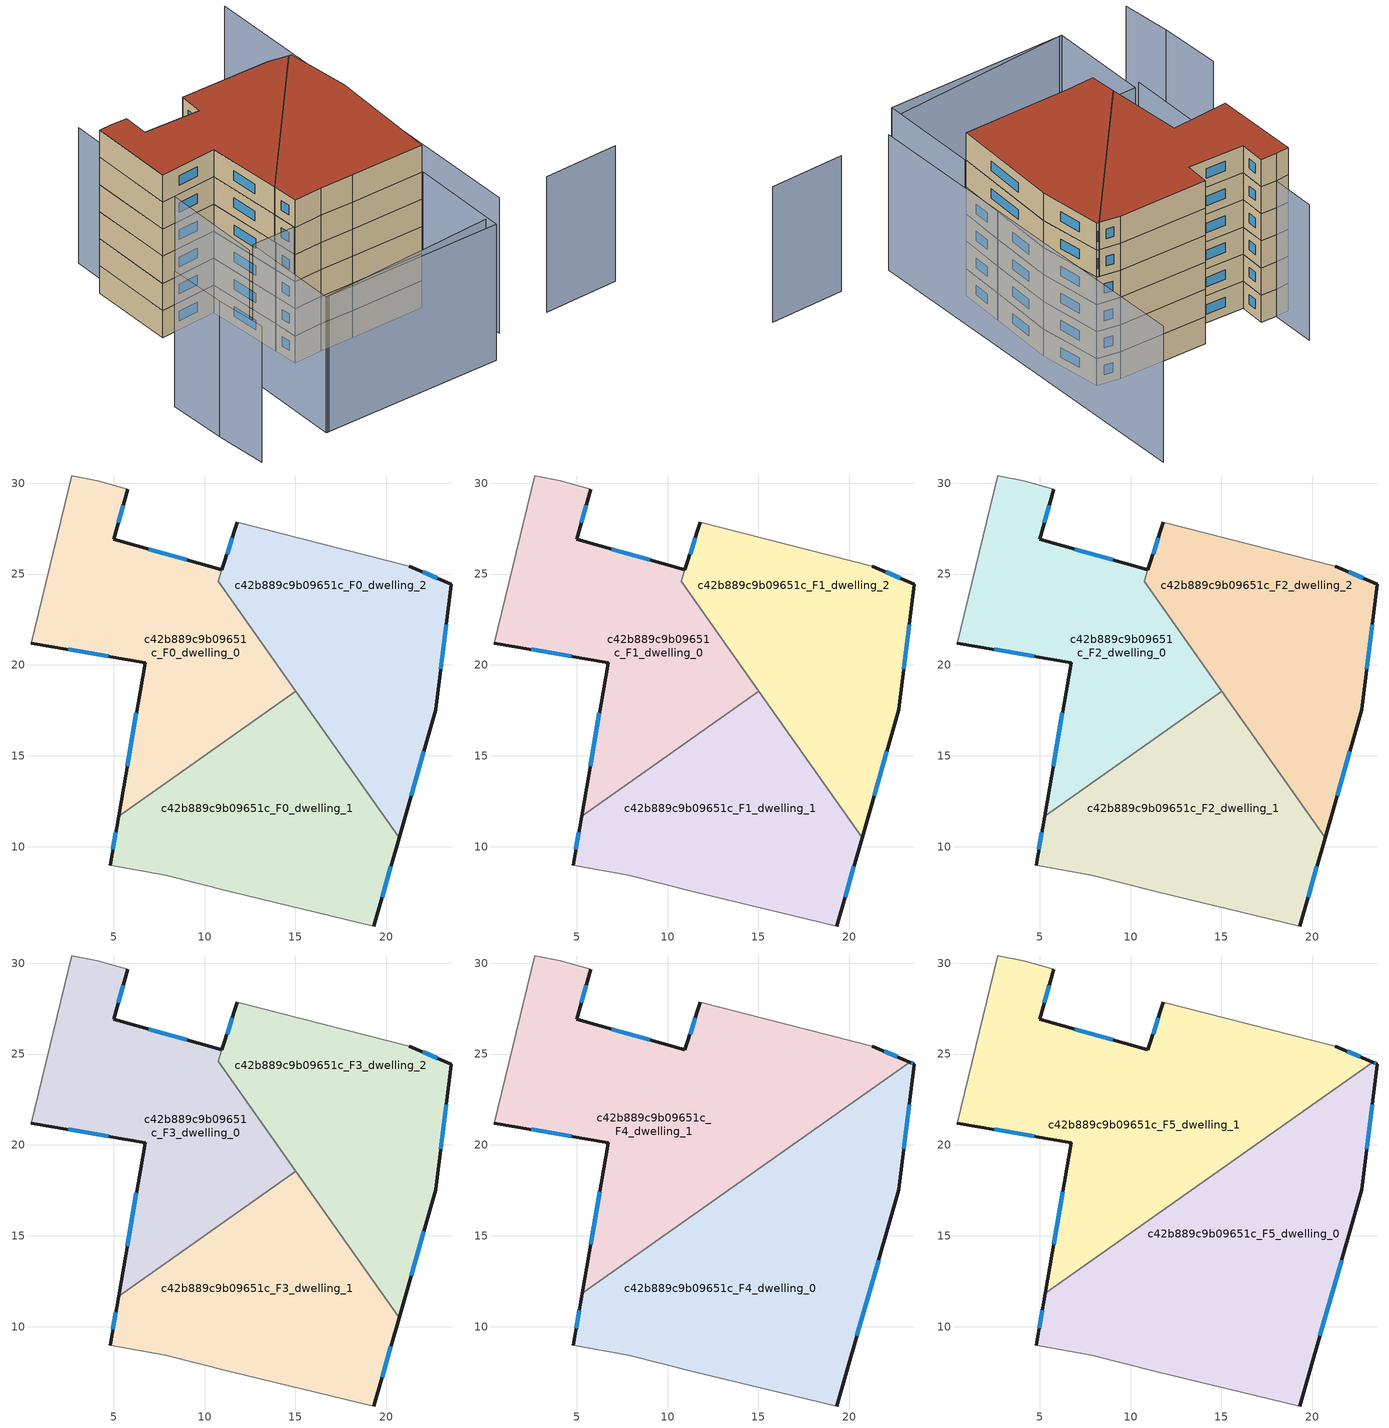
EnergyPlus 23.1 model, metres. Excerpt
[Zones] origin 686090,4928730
c42b889c9b09651c_F0_dwelling_0
 floor ground (EU_floor_Construction): 10.96,25.23 10.76,24.6 15.02,18.56 5.28,11.68 6.73,20.13 0.48,21.2 2.7,30.39 4.11,30.13 5.78,29.67 5,26.92 z0
 wall outside (EU_wall_Construction): 10.96,25.23 5,26.92 5.78,29.67 / 0.48,21.2 6.73,20.13 5.28,11.68 z0:3
 wall adiabatic (EU_wall_Construction): 5.78,29.67 4.11,30.13 2.7,30.39 0.48,21.2 z0:3
 wall to c42b889c9b09651c_F0_dwelling_1 (EU_wall_Construction): 5.27,11.68 15.02,18.56 z0:3
 wall to c42b889c9b09651c_F0_dwelling_2 (EU_wall_Construction): 15.02,18.56 10.76,24.6 10.96,25.23 z0:3
 window (EU_Window_Construction): 5.25,27.82 5.53,28.78 / 9.02,25.78 6.94,26.37 / 6.26,17.38 5.75,14.43 / 2.51,20.86 4.7,20.48 z0.98:2.02
c42b889c9b09651c_F0_dwelling_1
 floor ground (EU_floor_Construction): 15.02,18.56 20.71,10.51 19.31,5.64 11.43,7.53 7.86,8.42 4.81,8.98 5.28,11.68 z0
 wall outside (EU_wall_Construction): 19.31,5.64 20.71,10.51 / 5.28,11.68 4.81,8.98 z0:3
 wall adiabatic (EU_wall_Construction): 4.81,8.98 7.86,8.42 11.43,7.53 19.31,5.64 z0:3
 wall to c42b889c9b09651c_F0_dwelling_2 (EU_wall_Construction): 20.71,10.51 15.02,18.56 z0:3
 window (EU_Window_Construction): 19.76,7.23 20.25,8.93 / 5.12,10.8 4.96,9.86 z0.98:2.02
c42b889c9b09651c_F0_dwelling_2
 floor ground (EU_floor_Construction): 21.25,25.44 23.56,24.45 22.72,17.53 20.71,10.51 10.76,24.6 11.81,27.85 z0
 wall outside (EU_wall_Construction): 20.71,10.51 22.72,17.53 23.56,24.45 21.25,25.44 / 11.81,27.85 10.96,25.23 z0:3
 wall adiabatic (EU_wall_Construction): 21.25,25.44 11.81,27.85 z0:3
 window (EU_Window_Construction): 21.36,12.79 22.07,15.25 / 22.81,24.78 22,25.12 / 22.99,19.78 23.29,22.2 / 11.53,27 11.24,26.09 z0.98:2.02
c42b889c9b09651c_F1_dwelling_0
 floor to c42b889c9b09651c_F0_dwelling_0 (EU_floor_Construction): 10.96,25.23 10.76,24.6 15.02,18.56 5.27,11.68 6.73,20.13 0.48,21.2 2.7,30.39 4.11,30.13 5.78,29.67 5,26.92 z3
 wall outside (EU_wall_Construction): 10.96,25.23 5,26.92 5.78,29.67 / 0.48,21.2 6.73,20.13 5.28,11.68 z3:6
 wall adiabatic (EU_wall_Construction): 5.78,29.67 4.11,30.13 2.7,30.39 0.48,21.2 z3:6
 wall to c42b889c9b09651c_F1_dwelling_1 (EU_wall_Construction): 5.27,11.68 15.02,18.56 z3:6
 wall to c42b889c9b09651c_F1_dwelling_2 (EU_wall_Construction): 15.02,18.56 10.76,24.6 10.96,25.23 z3:6
 window (EU_Window_Construction): 5.25,27.82 5.53,28.78 / 9.02,25.78 6.94,26.37 / 6.26,17.38 5.75,14.43 / 2.51,20.86 4.7,20.48 z3.98:5.02
c42b889c9b09651c_F1_dwelling_1
 floor to c42b889c9b09651c_F0_dwelling_1 (EU_floor_Construction): 15.02,18.56 20.71,10.51 19.31,5.64 11.43,7.53 7.86,8.42 4.81,8.98 5.27,11.68 z3
 wall outside (EU_wall_Construction): 19.31,5.64 20.71,10.51 / 5.28,11.68 4.81,8.98 z3:6
 wall adiabatic (EU_wall_Construction): 4.81,8.98 7.86,8.42 11.43,7.53 19.31,5.64 z3:6
 wall to c42b889c9b09651c_F1_dwelling_2 (EU_wall_Construction): 20.71,10.51 15.02,18.56 z3:6
 window (EU_Window_Construction): 19.76,7.23 20.25,8.93 / 5.12,10.8 4.96,9.86 z3.98:5.02
c42b889c9b09651c_F1_dwelling_2
 floor to c42b889c9b09651c_F0_dwelling_2 (EU_floor_Construction): 21.25,25.44 23.56,24.45 22.72,17.53 20.71,10.51 10.76,24.6 11.81,27.85 z3
 wall outside (EU_wall_Construction): 20.71,10.51 22.72,17.53 23.56,24.45 21.25,25.44 / 11.81,27.85 10.96,25.23 z3:6
 wall adiabatic (EU_wall_Construction): 21.25,25.44 11.81,27.85 z3:6
 window (EU_Window_Construction): 21.36,12.79 22.07,15.25 / 22.81,24.78 22,25.12 / 22.99,19.78 23.29,22.2 / 11.53,27 11.24,26.09 z3.98:5.02
c42b889c9b09651c_F2_dwelling_0
 floor to c42b889c9b09651c_F1_dwelling_0 (EU_floor_Construction): 10.96,25.23 10.76,24.6 15.02,18.56 5.27,11.68 6.73,20.13 0.48,21.2 2.7,30.39 4.11,30.13 5.78,29.67 5,26.92 z6
 wall outside (EU_wall_Construction): 10.96,25.23 5,26.92 5.78,29.67 / 0.48,21.2 6.73,20.13 5.28,11.68 z6:9
 wall adiabatic (EU_wall_Construction): 5.78,29.67 4.11,30.13 2.7,30.39 0.48,21.2 z6:9
 wall to c42b889c9b09651c_F2_dwelling_1 (EU_wall_Construction): 5.27,11.68 15.02,18.56 z6:9
 wall to c42b889c9b09651c_F2_dwelling_2 (EU_wall_Construction): 15.02,18.56 10.76,24.6 10.96,25.23 z6:9
 window (EU_Window_Construction): 5.25,27.82 5.53,28.78 / 9.02,25.78 6.94,26.37 / 6.26,17.38 5.75,14.43 / 2.51,20.86 4.7,20.48 z6.98:8.02
c42b889c9b09651c_F2_dwelling_1
 floor to c42b889c9b09651c_F1_dwelling_1 (EU_floor_Construction): 15.02,18.56 20.71,10.51 19.31,5.64 11.43,7.53 7.86,8.42 4.81,8.98 5.27,11.68 z6
 wall outside (EU_wall_Construction): 19.31,5.64 20.71,10.51 / 5.28,11.68 4.81,8.98 z6:9
 wall adiabatic (EU_wall_Construction): 4.81,8.98 7.86,8.42 11.43,7.53 19.31,5.64 z6:9
 wall to c42b889c9b09651c_F2_dwelling_2 (EU_wall_Construction): 20.71,10.51 15.02,18.56 z6:9
 window (EU_Window_Construction): 19.76,7.23 20.25,8.93 / 5.12,10.8 4.96,9.86 z6.98:8.02
c42b889c9b09651c_F2_dwelling_2
 floor to c42b889c9b09651c_F1_dwelling_2 (EU_floor_Construction): 21.25,25.44 23.56,24.45 22.72,17.53 20.71,10.51 10.76,24.6 11.81,27.85 z6
 wall outside (EU_wall_Construction): 20.71,10.51 22.72,17.53 23.56,24.45 21.25,25.44 / 11.81,27.85 10.96,25.23 z6:9
 wall adiabatic (EU_wall_Construction): 21.25,25.44 11.81,27.85 z6:9
 window (EU_Window_Construction): 21.36,12.79 22.07,15.25 / 22.81,24.78 22,25.12 / 22.99,19.78 23.29,22.2 / 11.53,27 11.24,26.09 z6.98:8.02
c42b889c9b09651c_F3_dwelling_0
 floor to c42b889c9b09651c_F2_dwelling_0 (EU_floor_Construction): 10.96,25.23 10.76,24.6 15.02,18.56 5.27,11.68 6.73,20.13 0.48,21.2 2.7,30.39 4.11,30.13 5.78,29.67 5,26.92 z9
 wall outside (EU_wall_Construction): 10.96,25.23 5,26.92 5.78,29.67 / 0.48,21.2 6.73,20.13 5.28,11.68 z9:12
 wall adiabatic (EU_wall_Construction): 5.78,29.67 4.11,30.13 2.7,30.39 0.48,21.2 z9:12
 wall to c42b889c9b09651c_F3_dwelling_1 (EU_wall_Construction): 5.27,11.68 15.02,18.56 z9:12
 wall to c42b889c9b09651c_F3_dwelling_2 (EU_wall_Construction): 15.02,18.56 10.76,24.6 10.96,25.23 z9:12
 window (EU_Window_Construction): 5.25,27.82 5.53,28.78 / 9.02,25.78 6.94,26.37 / 6.26,17.38 5.75,14.43 / 2.51,20.86 4.7,20.48 z9.98:11.02
c42b889c9b09651c_F3_dwelling_1
 floor to c42b889c9b09651c_F2_dwelling_1 (EU_floor_Construction): 15.02,18.56 20.71,10.51 19.31,5.64 11.43,7.53 7.86,8.42 4.81,8.98 5.27,11.68 z9
 wall outside (EU_wall_Construction): 19.31,5.64 20.71,10.51 / 5.28,11.68 4.81,8.98 z9:12
 wall adiabatic (EU_wall_Construction): 4.81,8.98 7.86,8.42 11.43,7.53 19.31,5.64 z9:12
 wall to c42b889c9b09651c_F3_dwelling_2 (EU_wall_Construction): 20.71,10.51 15.02,18.56 z9:12
 window (EU_Window_Construction): 19.76,7.23 20.25,8.93 / 5.12,10.8 4.96,9.86 z9.98:11.02
c42b889c9b09651c_F3_dwelling_2
 floor to c42b889c9b09651c_F2_dwelling_2 (EU_floor_Construction): 21.25,25.44 23.56,24.45 22.72,17.53 20.71,10.51 10.76,24.6 11.81,27.85 z9
 wall outside (EU_wall_Construction): 20.71,10.51 22.72,17.53 23.56,24.45 21.25,25.44 / 11.81,27.85 10.96,25.23 z9:12
 wall adiabatic (EU_wall_Construction): 21.25,25.44 11.81,27.85 z9:12
 window (EU_Window_Construction): 21.36,12.79 22.07,15.25 / 22.81,24.78 22,25.12 / 22.99,19.78 23.29,22.2 / 11.53,27 11.24,26.09 z9.98:11.02
c42b889c9b09651c_F4_dwelling_0
 floor to c42b889c9b09651c_F3_dwelling_0 (EU_floor_Construction): 14.96,18.66 15.02,18.56 5.27,11.68 5.3,11.84 z12
 floor to c42b889c9b09651c_F3_dwelling_1 (EU_floor_Construction): 15.02,18.56 20.71,10.51 19.31,5.64 11.43,7.53 7.86,8.42 4.81,8.98 5.27,11.68 z12
 floor to c42b889c9b09651c_F3_dwelling_2 (EU_floor_Construction): 23.56,24.45 22.72,17.53 20.71,10.51 14.96,18.66 23.32,24.56 z12
 wall outside (EU_wall_Construction): 19.31,5.64 22.72,17.53 23.56,24.45 23.32,24.56 / 5.3,11.84 4.81,8.98 z12:15
 wall adiabatic (EU_wall_Construction): 4.81,8.98 7.86,8.42 11.43,7.53 19.31,5.64 z12:15
 wall to c42b889c9b09651c_F4_dwelling_1 (EU_wall_Construction): 23.32,24.56 5.3,11.84 z12:15
 window (EU_Window_Construction): 23.48,24.49 23.4,24.52 / 22.99,19.78 23.29,22.2 / 20.42,9.51 21.61,13.67 / 5.14,10.91 4.97,9.91 z12.98:14.02
c42b889c9b09651c_F4_dwelling_1
 floor to c42b889c9b09651c_F3_dwelling_0 (EU_floor_Construction): 10.96,25.23 10.76,24.6 14.96,18.66 5.3,11.84 6.73,20.13 0.48,21.2 2.7,30.39 4.11,30.13 5.78,29.67 5,26.92 z12
 floor to c42b889c9b09651c_F3_dwelling_2 (EU_floor_Construction): 21.25,25.44 23.32,24.56 14.96,18.66 10.76,24.6 11.81,27.85 z12
 wall outside (EU_wall_Construction): 11.81,27.85 10.96,25.23 5,26.92 5.78,29.67 / 23.32,24.56 21.25,25.44 / 0.48,21.2 6.73,20.13 5.3,11.84 z12:15
 wall adiabatic (EU_wall_Construction): 5.78,29.67 4.11,30.13 2.7,30.39 0.48,21.2 / 21.25,25.44 11.81,27.85 z12:15
 window (EU_Window_Construction): 5.25,27.82 5.53,28.78 / 9.02,25.78 6.94,26.37 / 11.53,27 11.24,26.09 / 22.65,24.85 21.92,25.16 / 6.27,17.44 5.77,14.54 / 2.51,20.86 4.7,20.48 z12.98:14.02
c42b889c9b09651c_F5_dwelling_0
 floor to c42b889c9b09651c_F4_dwelling_0 (EU_floor_Construction): 23.56,24.45 22.72,17.53 19.31,5.64 11.43,7.53 7.86,8.42 4.81,8.98 5.3,11.84 23.32,24.56 z15
 wall outside (EU_wall_Construction): 19.31,5.64 22.72,17.53 23.56,24.45 23.32,24.56 / 5.3,11.84 4.81,8.98 z15:18
 wall adiabatic (EU_wall_Construction): 4.81,8.98 7.86,8.42 11.43,7.53 19.31,5.64 z15:18
 wall to c42b889c9b09651c_F5_dwelling_1 (EU_wall_Construction): 23.32,24.56 5.3,11.84 z15:18
 window (EU_Window_Construction): 23.48,24.49 23.4,24.52 / 22.99,19.78 23.29,22.2 / 20.42,9.51 21.61,13.67 / 5.14,10.91 4.97,9.91 z15.98:17.02
 roof outside (EU_roof_Construction): 19.31,5.64 22.72,17.53 23.56,24.45 23.32,24.56 5.3,11.84 4.81,8.98 7.86,8.42 11.43,7.53 z18
c42b889c9b09651c_F5_dwelling_1
 floor to c42b889c9b09651c_F4_dwelling_1 (EU_floor_Construction): 21.25,25.44 23.32,24.56 5.3,11.84 6.73,20.13 0.48,21.2 2.7,30.39 4.11,30.13 5.78,29.67 5,26.92 10.96,25.23 11.81,27.85 z15
 wall outside (EU_wall_Construction): 11.81,27.85 10.96,25.23 5,26.92 5.78,29.67 / 23.32,24.56 21.25,25.44 / 0.48,21.2 6.73,20.13 5.3,11.84 z15:18
 wall adiabatic (EU_wall_Construction): 5.78,29.67 4.11,30.13 2.7,30.39 0.48,21.2 / 21.25,25.44 11.81,27.85 z15:18
 window (EU_Window_Construction): 5.25,27.82 5.53,28.78 / 9.02,25.78 6.94,26.37 / 11.53,27 11.24,26.09 / 22.65,24.85 21.92,25.16 / 6.27,17.44 5.77,14.54 / 2.51,20.86 4.7,20.48 z15.98:17.02
 roof outside (EU_roof_Construction): 23.32,24.56 21.25,25.44 11.81,27.85 10.96,25.23 5,26.92 5.78,29.67 4.11,30.13 2.7,30.39 0.48,21.2 6.73,20.13 5.3,11.84 z18
shading: -2.3,-0.54 16.87,-3.82 / 25.93,-3.81 33.92,-5.49 / -9.15,6.76 -10.01,1.12 / -7.81,13.14 -9.2,6.43 / 20.44,-2.58 29.62,37.19 / 5.36,35 -0.81,9.96 / 0.14,10.3 19.41,5.62 / 19.41,5.62 16.79,-5.17 / 16.79,-5.17 -2.48,-0.49 / -2.48,-0.49 0.14,10.3 z0:15
[Building]
EU S2 Campaign: North Axis=0; Terrain=City; Solar Distribution=FullExterior
[Site:Location]
Bologna: Latitude=44.5; Longitude=11.25; Time Zone=1; Elevation=37
[SizingPeriod:WeatherFileDays]
AnnualSizingPeriod: Begin Month=1; Begin Day of Month=1; End Month=12; End Day of Month=31; Day of Week for Start Day=Monday; Use Weather File Daylight Saving Period=No; Use Weather File Rain and Snow Indicators=No
[MATERIAL]
EU_InternalMass_Material: Roughness=MediumRough; Thickness=0.1; Conductivity=1; Density=1800; Specific Heat=900; Thermal Absorptance=0.9; Solar Absorptance=0.7; Visible Absorptance=0.7
[MATERIAL:NOMASS] Roughness=MediumRough; Thermal Absorptance=0.9; Solar Absorptance=0.7; Visible Absorptance=0.7
Name | Thermal Resistance
EU_wall_NoMass | 0.905828
EU_roof_NoMass | 0.37593
EU_floor_NoMass | 0.67114
[WINDOWMATERIAL:SIMPLEGLAZINGSYSTEM]
EU_Window_SimpleGlazing: UFactor=4.52486; Solar Heat Gain Coefficient=0.85; Visible Transmittance=0.85
[CONSTRUCTION]
EU_wall_Construction: EU_wall_NoMass
EU_roof_Construction: EU_roof_NoMass
EU_floor_Construction: EU_floor_NoMass
EU_InternalMass_Construction: EU_InternalMass_Material
EU_Window_Construction: EU_Window_SimpleGlazing
[ZONE] Type=1; Multiplier=1; Ceiling Height=autocalculate; Floor Area=autocalculate; Part of Total Floor Area=Yes
Name | Volume
c42b889c9b09651c_F0_dwelling_0; c42b889c9b09651c_F1_dwelling_0; c42b889c9b09651c_F2_dwelling_0; c42b889c9b09651c_F3_dwelling_0 | 350.511
c42b889c9b09651c_F4_dwelling_0; c42b889c9b09651c_F5_dwelling_1 | 524.503
c42b889c9b09651c_F5_dwelling_0 | 524.504
c42b889c9b09651c_F0_dwelling_1; c42b889c9b09651c_F1_dwelling_1; c42b889c9b09651c_F2_dwelling_1; c42b889c9b09651c_F3_dwelling_1 | 349.671
c42b889c9b09651c_F4_dwelling_1 | 524.478
c42b889c9b09651c_F0_dwelling_2 | 348.804
c42b889c9b09651c_F1_dwelling_2; c42b889c9b09651c_F2_dwelling_2; c42b889c9b09651c_F3_dwelling_2 | 348.831
[INTERNALMASS] Construction=EU_InternalMass_Construction
Name | Zone or ZoneList | Surface Area
c42b889c9b09651c_F0_dwelling_0_EU_InternalMass | c42b889c9b09651c_F0_dwelling_0 | 116.836
c42b889c9b09651c_F0_dwelling_1_EU_InternalMass | c42b889c9b09651c_F0_dwelling_1 | 116.558
c42b889c9b09651c_F0_dwelling_2_EU_InternalMass | c42b889c9b09651c_F0_dwelling_2 | 116.275
c42b889c9b09651c_F1_dwelling_0_EU_InternalMass | c42b889c9b09651c_F1_dwelling_0 | 116.836
c42b889c9b09651c_F1_dwelling_1_EU_InternalMass | c42b889c9b09651c_F1_dwelling_1 | 116.558
c42b889c9b09651c_F1_dwelling_2_EU_InternalMass | c42b889c9b09651c_F1_dwelling_2 | 116.275
c42b889c9b09651c_F2_dwelling_0_EU_InternalMass | c42b889c9b09651c_F2_dwelling_0 | 116.836
c42b889c9b09651c_F2_dwelling_1_EU_InternalMass | c42b889c9b09651c_F2_dwelling_1 | 116.558
c42b889c9b09651c_F2_dwelling_2_EU_InternalMass | c42b889c9b09651c_F2_dwelling_2 | 116.275
c42b889c9b09651c_F3_dwelling_0_EU_InternalMass | c42b889c9b09651c_F3_dwelling_0 | 116.836
c42b889c9b09651c_F3_dwelling_1_EU_InternalMass | c42b889c9b09651c_F3_dwelling_1 | 116.558
c42b889c9b09651c_F3_dwelling_2_EU_InternalMass | c42b889c9b09651c_F3_dwelling_2 | 116.275
c42b889c9b09651c_F4_dwelling_0_EU_InternalMass | c42b889c9b09651c_F4_dwelling_0 | 174.835
c42b889c9b09651c_F4_dwelling_1_EU_InternalMass | c42b889c9b09651c_F4_dwelling_1 | 174.834
c42b889c9b09651c_F5_dwelling_0_EU_InternalMass | c42b889c9b09651c_F5_dwelling_0 | 174.835
c42b889c9b09651c_F5_dwelling_1_EU_InternalMass | c42b889c9b09651c_F5_dwelling_1 | 174.834
[OTHEREQUIPMENT] Fuel Type=Electricity; Design Level Calculation Method=Watts/Area; Power per Zone Floor Area=1; Fraction Latent=0; Fraction Radiant=0; Fraction Lost=0; Carbon Dioxide Generation Rate=0; EndUse Subcategory=EU_Step8_InternalGains
Name | Zone or ZoneList or Space or SpaceList | Schedule
EU_Step8_InternalGain_c42b889c9b09651c_F0_dwelling_0_f000 | c42b889c9b09651c_F0_dwelling_0 | EU_Step8_GainSchedule_c42b889c9b09651c_F0_dwelling_0_f000
EU_Step8_InternalGain_c42b889c9b09651c_F0_dwelling_1_f000 | c42b889c9b09651c_F0_dwelling_1 | EU_Step8_GainSchedule_c42b889c9b09651c_F0_dwelling_1_f000
EU_Step8_InternalGain_c42b889c9b09651c_F0_dwelling_2_f000 | c42b889c9b09651c_F0_dwelling_2 | EU_Step8_GainSchedule_c42b889c9b09651c_F0_dwelling_2_f000
EU_Step8_InternalGain_c42b889c9b09651c_F1_dwelling_0_f000 | c42b889c9b09651c_F1_dwelling_0 | EU_Step8_GainSchedule_c42b889c9b09651c_F1_dwelling_0_f000
EU_Step8_InternalGain_c42b889c9b09651c_F1_dwelling_1_f000 | c42b889c9b09651c_F1_dwelling_1 | EU_Step8_GainSchedule_c42b889c9b09651c_F1_dwelling_1_f000
EU_Step8_InternalGain_c42b889c9b09651c_F1_dwelling_2_f000 | c42b889c9b09651c_F1_dwelling_2 | EU_Step8_GainSchedule_c42b889c9b09651c_F1_dwelling_2_f000
EU_Step8_InternalGain_c42b889c9b09651c_F2_dwelling_0_f000 | c42b889c9b09651c_F2_dwelling_0 | EU_Step8_GainSchedule_c42b889c9b09651c_F2_dwelling_0_f000
EU_Step8_InternalGain_c42b889c9b09651c_F2_dwelling_1_f000 | c42b889c9b09651c_F2_dwelling_1 | EU_Step8_GainSchedule_c42b889c9b09651c_F2_dwelling_1_f000
EU_Step8_InternalGain_c42b889c9b09651c_F2_dwelling_2_f000 | c42b889c9b09651c_F2_dwelling_2 | EU_Step8_GainSchedule_c42b889c9b09651c_F2_dwelling_2_f000
EU_Step8_InternalGain_c42b889c9b09651c_F3_dwelling_0_f000 | c42b889c9b09651c_F3_dwelling_0 | EU_Step8_GainSchedule_c42b889c9b09651c_F3_dwelling_0_f000
EU_Step8_InternalGain_c42b889c9b09651c_F3_dwelling_1_f000 | c42b889c9b09651c_F3_dwelling_1 | EU_Step8_GainSchedule_c42b889c9b09651c_F3_dwelling_1_f000
EU_Step8_InternalGain_c42b889c9b09651c_F3_dwelling_2_f000 | c42b889c9b09651c_F3_dwelling_2 | EU_Step8_GainSchedule_c42b889c9b09651c_F3_dwelling_2_f000
EU_Step8_InternalGain_c42b889c9b09651c_F4_dwelling_0_f000 | c42b889c9b09651c_F4_dwelling_0 | EU_Step8_GainSchedule_c42b889c9b09651c_F4_dwelling_0_f000
EU_Step8_InternalGain_c42b889c9b09651c_F4_dwelling_1_f000 | c42b889c9b09651c_F4_dwelling_1 | EU_Step8_GainSchedule_c42b889c9b09651c_F4_dwelling_1_f000
EU_Step8_InternalGain_c42b889c9b09651c_F5_dwelling_0_f000 | c42b889c9b09651c_F5_dwelling_0 | EU_Step8_GainSchedule_c42b889c9b09651c_F5_dwelling_0_f000
EU_Step8_InternalGain_c42b889c9b09651c_F5_dwelling_1_f000 | c42b889c9b09651c_F5_dwelling_1 | EU_Step8_GainSchedule_c42b889c9b09651c_F5_dwelling_1_f000
[ZONEVENTILATION:DESIGNFLOWRATE] Schedule=EU_AlwaysOn; Design Flow Rate Calculation Method=AirChanges/Hour; Air Changes per Hour=0.73129; Ventilation Type=Natural; Fan Pressure Rise=0; Fan Total Efficiency=1; Constant Term Coefficient=1; Temperature Term Coefficient=0; Velocity Term Coefficient=0; Velocity Squared Term Coefficient=0; Minimum Indoor Temperature=-100; Maximum Indoor Temperature=100; Delta Temperature=-100; Minimum Outdoor Temperature=-100; Maximum Outdoor Temperature=100; Maximum Wind Speed=40
Name | Zone or ZoneList or Space or SpaceList
EU_ConstantAir_c42b889c9b09651c_F0_dwelling_0 | c42b889c9b09651c_F0_dwelling_0
EU_ConstantAir_c42b889c9b09651c_F0_dwelling_1 | c42b889c9b09651c_F0_dwelling_1
EU_ConstantAir_c42b889c9b09651c_F0_dwelling_2 | c42b889c9b09651c_F0_dwelling_2
EU_ConstantAir_c42b889c9b09651c_F1_dwelling_0 | c42b889c9b09651c_F1_dwelling_0
EU_ConstantAir_c42b889c9b09651c_F1_dwelling_1 | c42b889c9b09651c_F1_dwelling_1
EU_ConstantAir_c42b889c9b09651c_F1_dwelling_2 | c42b889c9b09651c_F1_dwelling_2
EU_ConstantAir_c42b889c9b09651c_F2_dwelling_0 | c42b889c9b09651c_F2_dwelling_0
EU_ConstantAir_c42b889c9b09651c_F2_dwelling_1 | c42b889c9b09651c_F2_dwelling_1
EU_ConstantAir_c42b889c9b09651c_F2_dwelling_2 | c42b889c9b09651c_F2_dwelling_2
EU_ConstantAir_c42b889c9b09651c_F3_dwelling_0 | c42b889c9b09651c_F3_dwelling_0
EU_ConstantAir_c42b889c9b09651c_F3_dwelling_1 | c42b889c9b09651c_F3_dwelling_1
EU_ConstantAir_c42b889c9b09651c_F3_dwelling_2 | c42b889c9b09651c_F3_dwelling_2
EU_ConstantAir_c42b889c9b09651c_F4_dwelling_0 | c42b889c9b09651c_F4_dwelling_0
EU_ConstantAir_c42b889c9b09651c_F4_dwelling_1 | c42b889c9b09651c_F4_dwelling_1
EU_ConstantAir_c42b889c9b09651c_F5_dwelling_0 | c42b889c9b09651c_F5_dwelling_0
EU_ConstantAir_c42b889c9b09651c_F5_dwelling_1 | c42b889c9b09651c_F5_dwelling_1
[HVACTEMPLATE:THERMOSTAT] Constant Heating Setpoint=20; Constant Cooling Setpoint=50
EU_HeatOnly_c42b889c9b09651c_F0_dwelling_0; EU_HeatOnly_c42b889c9b09651c_F0_dwelling_1; EU_HeatOnly_c42b889c9b09651c_F0_dwelling_2; EU_HeatOnly_c42b889c9b09651c_F1_dwelling_0; EU_HeatOnly_c42b889c9b09651c_F1_dwelling_1; EU_HeatOnly_c42b889c9b09651c_F1_dwelling_2; EU_HeatOnly_c42b889c9b09651c_F2_dwelling_0; EU_HeatOnly_c42b889c9b09651c_F2_dwelling_1; EU_HeatOnly_c42b889c9b09651c_F2_dwelling_2; EU_HeatOnly_c42b889c9b09651c_F3_dwelling_0; EU_HeatOnly_c42b889c9b09651c_F3_dwelling_1; EU_HeatOnly_c42b889c9b09651c_F3_dwelling_2; EU_HeatOnly_c42b889c9b09651c_F4_dwelling_0; EU_HeatOnly_c42b889c9b09651c_F4_dwelling_1; EU_HeatOnly_c42b889c9b09651c_F5_dwelling_0; EU_HeatOnly_c42b889c9b09651c_F5_dwelling_1
[HVACTEMPLATE:ZONE:IDEALLOADSAIRSYSTEM] System Availability Schedule=EU_AlwaysOn; Maximum Heating Supply Air Temperature=50; Minimum Cooling Supply Air Temperature=13; Maximum Heating Supply Air Humidity Ratio=0.0156; Minimum Cooling Supply Air Humidity Ratio=0.0077; Heating Limit=NoLimit; Cooling Limit=NoLimit; Heating Availability Schedule=EU_AlwaysOn; Cooling Availability Schedule=EU_CoolingOff; Dehumidification Control Type=ConstantSensibleHeatRatio; Cooling Sensible Heat Ratio=0.7; Dehumidification Setpoint=60; Humidification Control Type=None; Humidification Setpoint=30; Outdoor Air Method=None; Outdoor Air Flow Rate per Person=0.00944; Outdoor Air Flow Rate per Zone Floor Area=0; Outdoor Air Flow Rate per Zone=0; Demand Controlled Ventilation Type=None; Outdoor Air Economizer Type=NoEconomizer; Heat Recovery Type=None; Sensible Heat Recovery Effectiveness=0.7; Latent Heat Recovery Effectiveness=0.65
Name | Template Thermostat
c42b889c9b09651c_F0_dwelling_0 | EU_HeatOnly_c42b889c9b09651c_F0_dwelling_0
c42b889c9b09651c_F0_dwelling_1 | EU_HeatOnly_c42b889c9b09651c_F0_dwelling_1
c42b889c9b09651c_F0_dwelling_2 | EU_HeatOnly_c42b889c9b09651c_F0_dwelling_2
c42b889c9b09651c_F1_dwelling_0 | EU_HeatOnly_c42b889c9b09651c_F1_dwelling_0
c42b889c9b09651c_F1_dwelling_1 | EU_HeatOnly_c42b889c9b09651c_F1_dwelling_1
c42b889c9b09651c_F1_dwelling_2 | EU_HeatOnly_c42b889c9b09651c_F1_dwelling_2
c42b889c9b09651c_F2_dwelling_0 | EU_HeatOnly_c42b889c9b09651c_F2_dwelling_0
c42b889c9b09651c_F2_dwelling_1 | EU_HeatOnly_c42b889c9b09651c_F2_dwelling_1
c42b889c9b09651c_F2_dwelling_2 | EU_HeatOnly_c42b889c9b09651c_F2_dwelling_2
c42b889c9b09651c_F3_dwelling_0 | EU_HeatOnly_c42b889c9b09651c_F3_dwelling_0
c42b889c9b09651c_F3_dwelling_1 | EU_HeatOnly_c42b889c9b09651c_F3_dwelling_1
c42b889c9b09651c_F3_dwelling_2 | EU_HeatOnly_c42b889c9b09651c_F3_dwelling_2
c42b889c9b09651c_F4_dwelling_0 | EU_HeatOnly_c42b889c9b09651c_F4_dwelling_0
c42b889c9b09651c_F4_dwelling_1 | EU_HeatOnly_c42b889c9b09651c_F4_dwelling_1
c42b889c9b09651c_F5_dwelling_0 | EU_HeatOnly_c42b889c9b09651c_F5_dwelling_0
c42b889c9b09651c_F5_dwelling_1 | EU_HeatOnly_c42b889c9b09651c_F5_dwelling_1
[SIZING:ZONE] Zone Cooling Design Supply Air Temperature Input Method=SupplyAirTemperature; Zone Cooling Design Supply Air Temperature=13; Zone Heating Design Supply Air Temperature Input Method=SupplyAirTemperature; Zone Heating Design Supply Air Temperature=50; Zone Cooling Design Supply Air Humidity Ratio=0.008; Zone Heating Design Supply Air Humidity Ratio=0.008; Cooling Design Air Flow Method=DesignDay; Cooling Design Air Flow Rate=0; Cooling Minimum Air Flow per Zone Floor Area=0.000762; Cooling Minimum Air Flow=0; Cooling Minimum Air Flow Fraction=0.2; Heating Design Air Flow Method=DesignDay; Heating Design Air Flow Rate=0; Heating Maximum Air Flow per Zone Floor Area=0.002032; Heating Maximum Air Flow=0.141576; Heating Maximum Air Flow Fraction=0.3; Account for Dedicated Outdoor Air System=No; Dedicated Outdoor Air System Control Strategy=NeutralSupplyAir; Dedicated Outdoor Air Low Setpoint Temperature for Design=autosize; Dedicated Outdoor Air High Setpoint Temperature for Design=autosize; Zone Load Sizing Method=Sensible Load Only No Latent Load; Zone Latent Cooling Design Supply Air Humidity Ratio Input Method=HumidityRatioDifference; Zone Cooling Design Supply Air Humidity Ratio Difference=0.005; Zone Latent Heating Design Supply Air Humidity Ratio Input Method=HumidityRatioDifference; Zone Humidification Design Supply Air Humidity Ratio Difference=0.005
c42b889c9b09651c_F0_dwelling_0; c42b889c9b09651c_F0_dwelling_1; c42b889c9b09651c_F0_dwelling_2; c42b889c9b09651c_F1_dwelling_0; c42b889c9b09651c_F1_dwelling_1; c42b889c9b09651c_F1_dwelling_2; c42b889c9b09651c_F2_dwelling_0; c42b889c9b09651c_F2_dwelling_1; c42b889c9b09651c_F2_dwelling_2; c42b889c9b09651c_F3_dwelling_0; c42b889c9b09651c_F3_dwelling_1; c42b889c9b09651c_F3_dwelling_2; c42b889c9b09651c_F4_dwelling_0; c42b889c9b09651c_F4_dwelling_1; c42b889c9b09651c_F5_dwelling_0; c42b889c9b09651c_F5_dwelling_1
[SCHEDULE:CONSTANT]
Name | Hourly Value
EU_AlwaysOn | 1
EU_CoolingOff | 0
[SCHEDULE:FILE] Column Number=1; Rows to Skip at Top=0; Number of Hours of Data=8760; Column Separator=Comma; Interpolate to Timestep=No; Minutes per Item=60; Adjust Schedule for Daylight Savings=Yes
Name | File
EU_Step8_GainSchedule_c42b889c9b09651c_F0_dwelling_0_f000 | ../../schedules/c42b889c9b09651c/c42b889c9b09651c_F0_dwelling_0_f000_gain.csv
EU_Step8_GainSchedule_c42b889c9b09651c_F0_dwelling_1_f000 | ../../schedules/c42b889c9b09651c/c42b889c9b09651c_F0_dwelling_1_f000_gain.csv
EU_Step8_GainSchedule_c42b889c9b09651c_F0_dwelling_2_f000 | ../../schedules/c42b889c9b09651c/c42b889c9b09651c_F0_dwelling_2_f000_gain.csv
EU_Step8_GainSchedule_c42b889c9b09651c_F1_dwelling_0_f000 | ../../schedules/c42b889c9b09651c/c42b889c9b09651c_F1_dwelling_0_f000_gain.csv
EU_Step8_GainSchedule_c42b889c9b09651c_F1_dwelling_1_f000 | ../../schedules/c42b889c9b09651c/c42b889c9b09651c_F1_dwelling_1_f000_gain.csv
EU_Step8_GainSchedule_c42b889c9b09651c_F1_dwelling_2_f000 | ../../schedules/c42b889c9b09651c/c42b889c9b09651c_F1_dwelling_2_f000_gain.csv
EU_Step8_GainSchedule_c42b889c9b09651c_F2_dwelling_0_f000 | ../../schedules/c42b889c9b09651c/c42b889c9b09651c_F2_dwelling_0_f000_gain.csv
EU_Step8_GainSchedule_c42b889c9b09651c_F2_dwelling_1_f000 | ../../schedules/c42b889c9b09651c/c42b889c9b09651c_F2_dwelling_1_f000_gain.csv
EU_Step8_GainSchedule_c42b889c9b09651c_F2_dwelling_2_f000 | ../../schedules/c42b889c9b09651c/c42b889c9b09651c_F2_dwelling_2_f000_gain.csv
EU_Step8_GainSchedule_c42b889c9b09651c_F3_dwelling_0_f000 | ../../schedules/c42b889c9b09651c/c42b889c9b09651c_F3_dwelling_0_f000_gain.csv
EU_Step8_GainSchedule_c42b889c9b09651c_F3_dwelling_1_f000 | ../../schedules/c42b889c9b09651c/c42b889c9b09651c_F3_dwelling_1_f000_gain.csv
EU_Step8_GainSchedule_c42b889c9b09651c_F3_dwelling_2_f000 | ../../schedules/c42b889c9b09651c/c42b889c9b09651c_F3_dwelling_2_f000_gain.csv
EU_Step8_GainSchedule_c42b889c9b09651c_F4_dwelling_0_f000 | ../../schedules/c42b889c9b09651c/c42b889c9b09651c_F4_dwelling_0_f000_gain.csv
EU_Step8_GainSchedule_c42b889c9b09651c_F4_dwelling_1_f000 | ../../schedules/c42b889c9b09651c/c42b889c9b09651c_F4_dwelling_1_f000_gain.csv
EU_Step8_GainSchedule_c42b889c9b09651c_F5_dwelling_0_f000 | ../../schedules/c42b889c9b09651c/c42b889c9b09651c_F5_dwelling_0_f000_gain.csv
EU_Step8_GainSchedule_c42b889c9b09651c_F5_dwelling_1_f000 | ../../schedules/c42b889c9b09651c/c42b889c9b09651c_F5_dwelling_1_f000_gain.csv
